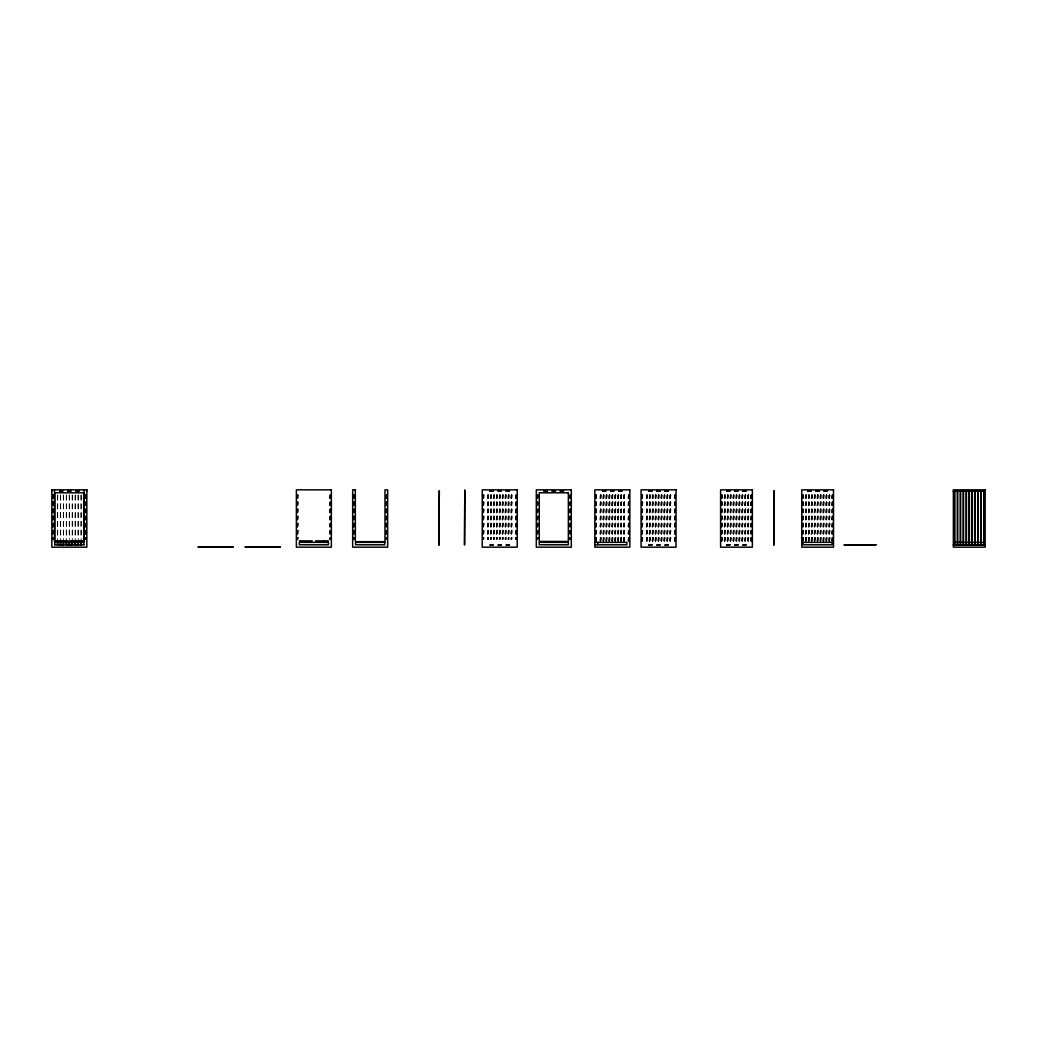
<?xml version="1.0" encoding="UTF-8"?>
<svg xmlns="http://www.w3.org/2000/svg" width="1037" height="1037" viewBox="0 0 1037 1037"><rect width="100%" height="100%" fill="white"/><g stroke="black" fill="none" stroke-linecap="round" stroke-linejoin="round"><path stroke-width="0.75" stroke-dasharray="5 3.75" d="M81.223 495.064L81.223 539.279M80.964 495.064L80.964 539.279M78.281 495.064L78.281 539.279M78.021 495.064L78.021 539.279M75.338 495.064L75.338 539.279M75.092 495.064L75.092 539.279M72.409 495.064L72.409 539.279M72.149 495.064L72.149 539.279M69.466 495.064L69.466 539.279M69.207 495.064L69.207 539.279M66.537 495.064L66.537 539.279M66.277 495.064L66.277 539.279M63.594 495.064L63.594 539.279M63.335 495.064L63.335 539.279M60.664 495.064L60.664 539.279M60.405 495.064L60.405 539.279M57.722 495.064L57.722 539.279M57.463 495.064L57.463 539.279"/><path stroke-width="1.5" d="M51.85 490.929L51.85 489.853L86.836 489.853L86.836 547.173L51.85 547.173L51.85 489.853M86.836 490.929L86.836 489.853M464.796 490.929L464.537 545.034L464.796 489.827M953.379 490.929L985.15 490.929M953.379 491.188L985.15 491.188M54.792 540.886L67.729 540.886M70.944 540.886L83.893 540.886M299.317 540.886L312.267 540.886M315.481 540.886L328.431 540.886M594.849 542.364L626.905 542.364L626.905 544.775L594.849 544.775M954.714 542.364L983.815 542.364M54.611 544.775L84.075 544.775M953.379 544.775L985.15 544.775M953.379 545.034L985.15 545.034M984.074 491.188L984.074 545.034M983.815 491.188L983.815 545.034M981.145 491.188L981.145 545.034M980.885 491.188L980.885 545.034M978.202 491.188L978.202 545.034M977.943 491.188L977.943 545.034M975.273 491.188L975.273 545.034M975.013 491.188L975.013 545.034M972.33 491.188L972.33 545.034M972.071 491.188L972.071 545.034M969.401 491.188L969.401 545.034M969.141 491.188L969.141 545.034M966.458 491.188L966.458 545.034M966.199 491.188L966.199 545.034M963.516 491.188L963.516 545.034M963.269 491.188L963.269 545.034M960.586 491.188L960.586 545.034M960.327 491.188L960.327 545.034M957.644 491.188L957.644 545.034M957.384 491.188L957.384 545.034M954.714 491.188L954.714 545.034M954.455 491.188L954.455 544.775M597.792 542.364L597.792 544.775M323.557 540.886L323.557 541.56M84.166 489.853L84.166 541.69L54.52 541.69L54.52 489.853M83.893 544.775L83.893 542.364L54.792 542.364L54.792 544.775M81.223 541.431L81.223 545.034M80.964 541.431L80.964 545.034M79.032 540.886L79.032 541.56M79.032 544.775L75.818 544.775M78.281 541.431L78.281 545.034M78.021 541.431L78.021 545.034M75.338 541.431L75.338 545.034M75.092 541.431L75.092 545.034M72.409 541.431L72.409 545.034M72.149 541.431L72.149 545.034M70.944 544.775L67.729 544.775M69.466 541.431L69.466 545.034M69.207 541.431L69.207 545.034M66.537 541.431L66.537 545.034M66.277 541.431L66.277 545.034M63.594 541.431L63.594 545.034M63.335 541.431L63.335 545.034M62.868 544.775L59.653 544.775M60.664 541.431L60.664 545.034M60.405 541.431L60.405 545.034M57.722 541.431L57.722 545.034M57.463 541.431L57.463 545.034M331.36 489.853L296.375 489.853L296.375 547.173L331.36 547.173L331.36 489.853M355.341 489.853L352.671 489.853L352.671 547.173L387.657 547.173L387.657 489.853L384.986 489.853L384.986 541.69L355.341 541.69L355.341 489.853M517.23 489.853L482.244 489.853L482.244 547.173L517.23 547.173L517.23 489.853M571.296 489.853L536.31 489.853L536.31 547.173L571.296 547.173L571.296 489.853M629.835 489.853L594.849 489.853L594.849 547.173L629.835 547.173L629.835 489.853M676.046 489.853L641.073 489.853L641.073 547.173L676.046 547.173L676.046 489.853M752.369 489.853L720.598 489.853L720.598 547.173L752.369 547.173L752.369 489.853M833.515 489.853L801.757 489.853L801.757 547.173L833.515 547.173L833.515 489.853M985.15 489.853L953.379 489.853L953.379 547.173L985.15 547.173L985.15 489.853M62.855 490.929L59.64 491.188L62.855 490.929M70.944 490.929L67.729 491.188L70.944 490.929M79.032 490.929L75.818 491.188L79.045 490.929M439.299 490.929L439.04 545.034L439.299 490.929M493.262 490.929L490.047 491.188L493.262 490.929M501.351 490.929L498.136 491.188L501.351 490.929M509.426 490.929L506.212 491.188L509.426 490.929M547.316 490.929L544.101 491.188L547.316 490.929M555.417 490.929L552.19 491.188L555.417 490.929M563.506 490.929L560.291 491.188L563.506 490.929M605.867 490.929L602.653 491.188L605.867 490.929M613.956 490.929L610.741 491.188L613.956 490.929M622.031 490.929L618.817 491.188L622.031 490.929M652.092 490.929L648.877 491.188L652.092 490.929M660.167 490.929L656.952 491.188L660.167 490.929M668.243 490.929L665.028 491.188L668.243 490.929M730.009 490.929L726.794 491.188L730.009 490.929M738.085 490.929L734.87 491.188L738.085 490.929M746.173 490.929L742.959 491.188L746.173 490.929M774.056 490.929L773.796 545.034L774.056 490.929M811.167 490.929L807.953 491.188L811.167 490.929M819.243 490.929L816.028 491.188L819.243 490.929M827.319 490.929L824.104 491.188L827.319 490.929M83.893 492.795L54.792 492.795L54.792 541.431L83.893 541.431L83.893 492.795M568.354 492.795L539.253 492.795L539.253 541.431L568.354 541.431L568.354 492.795M53.185 495.064L52.926 498.278L53.185 495.064M85.76 495.064L85.501 498.278L85.76 495.064M297.71 495.064L297.45 498.278L297.71 495.064M330.297 495.064L330.038 498.278L330.297 495.064M353.993 495.064L353.747 498.278L353.993 495.064M386.581 495.064L386.321 498.278L386.581 495.064M483.579 495.064L483.32 498.278L483.579 495.064M488.129 495.064L487.87 498.278L488.129 495.064M491.058 495.064L490.799 498.278L491.058 495.064M494.001 495.064L493.742 498.278L494.001 495.064M496.93 495.064L496.671 498.278L496.93 495.064M499.873 495.064L499.614 498.278L499.873 495.064M502.802 495.064L502.543 498.278L502.802 495.064M505.745 495.064L505.486 498.278L505.745 495.064M508.674 495.064L508.428 498.278L508.674 495.064M511.617 495.064L511.358 498.278L511.617 495.064M516.167 495.064L515.907 498.278L516.167 495.064M537.646 495.064L537.386 498.278L537.646 495.064M570.22 495.064L569.961 498.278L570.22 495.064M596.184 495.064L595.925 498.278L596.184 495.064M600.721 495.064L600.475 498.278L600.721 495.064M603.664 495.064L603.404 498.278L603.664 495.064M606.606 495.064L606.347 498.278L606.606 495.064M609.536 495.064L609.276 498.278L609.536 495.064M612.478 495.064L612.219 498.278L612.478 495.064M615.408 495.064L615.148 498.278L615.408 495.064M618.35 495.064L618.091 498.278L618.35 495.064M621.28 495.064L621.02 498.278L621.28 495.064M624.222 495.064L623.963 498.278L624.222 495.064M628.759 495.064L628.513 498.278L628.759 495.064M642.396 495.064L642.136 498.278L642.396 495.064M646.945 495.064L646.686 498.278L646.945 495.064M649.875 495.064L649.616 498.278L649.875 495.064M652.817 495.064L652.558 498.278L652.817 495.064M655.747 495.064L655.501 498.278L655.747 495.064M658.689 495.064L658.43 498.278L658.689 495.064M661.619 495.064L661.373 498.278L661.619 495.064M664.561 495.064L664.302 498.278L664.561 495.064M667.504 495.064L667.245 498.278L667.504 495.064M670.433 495.064L670.174 498.278L670.433 495.064M674.983 495.064L674.724 498.278L674.983 495.064M721.921 495.064L721.661 498.278L721.921 495.064M724.863 495.064L724.604 498.278L724.863 495.064M727.793 495.064L727.546 498.278L727.793 495.064M730.735 495.064L730.476 498.278L730.735 495.064M733.677 495.064L733.418 498.278L733.677 495.064M736.607 495.064L736.348 498.278L736.607 495.064M739.55 495.064L739.29 498.278L739.55 495.064M742.479 495.064L742.22 498.278L742.479 495.064M745.422 495.064L745.162 498.278L745.422 495.064M748.351 495.064L748.092 498.278L748.351 495.064M751.294 495.064L751.034 498.278L751.294 495.064M803.079 495.064L802.819 498.278L803.079 495.064M806.021 495.064L805.762 498.278L806.021 495.064M808.951 495.064L808.691 498.278L808.951 495.064M811.893 495.064L811.634 498.278L811.893 495.064M814.823 495.064L814.576 498.278L814.823 495.064M817.765 495.064L817.506 498.278L817.765 495.064M820.695 495.064L820.448 498.278L820.695 495.064M823.637 495.064L823.378 498.278L823.637 495.064M826.58 495.064L826.32 498.278L826.58 495.064M829.509 495.064L829.25 498.278L829.509 495.064M832.452 495.064L832.192 498.278L832.452 495.064M53.185 502.167L52.926 505.382L53.185 502.167M85.76 502.167L85.501 505.382L85.76 502.167M297.71 502.167L297.45 505.382L297.71 502.167M330.297 502.167L330.038 505.382L330.297 502.167M353.993 502.167L353.747 505.382L353.993 502.167M386.581 502.167L386.321 505.382L386.581 502.167M483.579 502.167L483.32 505.382L483.579 502.167M488.129 502.167L487.87 505.382L488.129 502.167M491.058 502.167L490.799 505.382L491.058 502.167M494.001 502.167L493.742 505.382L494.001 502.167M496.93 502.167L496.671 505.382L496.93 502.167M499.873 502.167L499.614 505.382L499.873 502.167M502.802 502.167L502.543 505.382L502.802 502.167M505.745 502.167L505.486 505.382L505.745 502.167M508.674 502.167L508.428 505.382L508.674 502.167M511.617 502.167L511.358 505.382L511.617 502.167M516.167 502.167L515.907 505.382L516.167 502.167M537.646 502.167L537.386 505.382L537.646 502.167M570.22 502.167L569.961 505.382L570.22 502.167M596.184 502.167L595.925 505.382L596.184 502.167M600.721 502.167L600.475 505.382L600.721 502.167M603.664 502.167L603.404 505.382L603.664 502.167M606.606 502.167L606.347 505.382L606.606 502.167M609.536 502.167L609.276 505.382L609.536 502.167M612.478 502.167L612.219 505.382L612.478 502.167M615.408 502.167L615.148 505.382L615.408 502.167M618.35 502.167L618.091 505.382L618.35 502.167M621.28 502.167L621.02 505.382L621.28 502.167M624.222 502.167L623.963 505.382L624.222 502.167M628.759 502.167L628.513 505.382L628.759 502.167M642.396 502.167L642.136 505.382L642.396 502.167M646.945 502.167L646.686 505.382L646.945 502.167M649.875 502.167L649.616 505.382L649.875 502.167M652.817 502.167L652.558 505.382L652.817 502.167M655.747 502.167L655.501 505.382L655.747 502.167M658.689 502.167L658.43 505.382L658.689 502.167M661.619 502.167L661.373 505.382L661.619 502.167M664.561 502.167L664.302 505.382L664.561 502.167M667.504 502.167L667.245 505.382L667.504 502.167M670.433 502.167L670.174 505.382L670.433 502.167M674.983 502.167L674.724 505.382L674.983 502.167M721.921 502.167L721.661 505.382L721.921 502.167M724.863 502.167L724.604 505.382L724.863 502.167M727.793 502.167L727.546 505.382L727.793 502.167M730.735 502.167L730.476 505.382L730.735 502.167M733.677 502.167L733.418 505.382L733.677 502.167M736.607 502.167L736.348 505.382L736.607 502.167M739.55 502.167L739.29 505.382L739.55 502.167M742.479 502.167L742.22 505.382L742.479 502.167M745.422 502.167L745.162 505.382L745.422 502.167M748.351 502.167L748.092 505.382L748.351 502.167M751.294 502.167L751.034 505.382L751.294 502.167M803.079 502.167L802.819 505.382L803.079 502.167M806.021 502.167L805.762 505.382L806.021 502.167M808.951 502.167L808.691 505.382L808.951 502.167M811.893 502.167L811.634 505.382L811.893 502.167M814.823 502.167L814.576 505.382L814.823 502.167M817.765 502.167L817.506 505.382L817.765 502.167M820.695 502.167L820.448 505.382L820.695 502.167M823.637 502.167L823.378 505.382L823.637 502.167M826.58 502.167L826.32 505.382L826.58 502.167M829.509 502.167L829.25 505.382L829.509 502.167M832.452 502.167L832.192 505.382L832.452 502.167M53.185 509.271L52.926 512.485L53.185 509.271M85.76 509.271L85.501 512.485L85.76 509.271M297.71 509.271L297.45 512.485L297.71 509.271M330.297 509.271L330.038 512.485L330.297 509.271M353.993 509.271L353.747 512.485L353.993 509.271M386.581 509.271L386.321 512.485L386.581 509.271M483.579 509.271L483.32 512.485L483.579 509.271M488.129 509.271L487.87 512.485L488.129 509.271M491.058 509.271L490.799 512.485L491.058 509.271M494.001 509.271L493.742 512.485L494.001 509.271M496.93 509.271L496.671 512.485L496.93 509.271M499.873 509.271L499.614 512.485L499.873 509.271M502.802 509.271L502.543 512.485L502.802 509.271M505.745 509.271L505.486 512.485L505.745 509.271M508.674 509.271L508.428 512.485L508.674 509.271M511.617 509.271L511.358 512.485L511.617 509.271M516.167 509.271L515.907 512.485L516.167 509.271M537.646 509.271L537.386 512.485L537.646 509.271M570.22 509.271L569.961 512.485L570.22 509.271M596.184 509.271L595.925 512.485L596.184 509.271M600.721 509.271L600.475 512.485L600.721 509.271M603.664 509.271L603.404 512.485L603.664 509.271M606.606 509.271L606.347 512.485L606.606 509.271M609.536 509.271L609.276 512.485L609.536 509.271M612.478 509.271L612.219 512.485L612.478 509.271M615.408 509.271L615.148 512.485L615.408 509.271M618.35 509.271L618.091 512.485L618.35 509.271M621.28 509.271L621.02 512.485L621.28 509.271M624.222 509.271L623.963 512.485L624.222 509.271M628.759 509.271L628.513 512.485L628.759 509.271M642.396 509.271L642.136 512.485L642.396 509.271M646.945 509.271L646.686 512.485L646.945 509.271M649.875 509.271L649.616 512.485L649.875 509.271M652.817 509.271L652.558 512.485L652.817 509.271M655.747 509.271L655.501 512.485L655.747 509.271M658.689 509.271L658.43 512.485L658.689 509.271M661.619 509.271L661.373 512.485L661.619 509.271M664.561 509.271L664.302 512.485L664.561 509.271M667.504 509.271L667.245 512.485L667.504 509.271M670.433 509.271L670.174 512.485L670.433 509.271M674.983 509.271L674.724 512.485L674.983 509.271M721.921 509.271L721.661 512.485L721.921 509.271M724.863 509.271L724.604 512.485L724.863 509.271M727.793 509.271L727.546 512.485L727.793 509.271M730.735 509.271L730.476 512.485L730.735 509.271M733.677 509.271L733.418 512.485L733.677 509.271M736.607 509.271L736.348 512.485L736.607 509.271M739.55 509.271L739.29 512.485L739.55 509.271M742.479 509.271L742.22 512.485L742.479 509.271M745.422 509.271L745.162 512.485L745.422 509.271M748.351 509.271L748.092 512.485L748.351 509.271M751.294 509.271L751.034 512.485L751.294 509.271M803.079 509.271L802.819 512.485L803.079 509.271M806.021 509.271L805.762 512.485L806.021 509.271M808.951 509.271L808.691 512.485L808.951 509.271M811.893 509.271L811.634 512.485L811.893 509.271M814.823 509.271L814.576 512.485L814.823 509.271M817.765 509.271L817.506 512.485L817.765 509.271M820.695 509.271L820.448 512.485L820.695 509.271M823.637 509.271L823.378 512.485L823.637 509.271M826.58 509.271L826.32 512.485L826.58 509.271M829.509 509.271L829.25 512.485L829.509 509.271M832.452 509.271L832.192 512.485L832.452 509.271M53.185 516.374L52.926 519.589L53.185 516.374M85.76 516.374L85.501 519.589L85.76 516.374M297.71 516.374L297.45 519.589L297.71 516.374M330.297 516.374L330.038 519.589L330.297 516.374M353.993 516.374L353.747 519.589L353.993 516.374M386.581 516.374L386.321 519.589L386.581 516.374M483.579 516.374L483.32 519.589L483.579 516.374M488.129 516.374L487.87 519.589L488.129 516.374M491.058 516.374L490.799 519.589L491.058 516.374M494.001 516.374L493.742 519.589L494.001 516.374M496.93 516.374L496.671 519.589L496.93 516.374M499.873 516.374L499.614 519.589L499.873 516.374M502.802 516.374L502.543 519.589L502.802 516.374M505.745 516.374L505.486 519.589L505.745 516.374M508.674 516.374L508.428 519.589L508.674 516.374M511.617 516.374L511.358 519.589L511.617 516.374M516.167 516.374L515.907 519.589L516.167 516.374M537.646 516.374L537.386 519.589L537.646 516.374M570.22 516.374L569.961 519.589L570.22 516.374M596.184 516.374L595.925 519.589L596.184 516.374M600.721 516.374L600.475 519.589L600.721 516.374M603.664 516.374L603.404 519.589L603.664 516.374M606.606 516.374L606.347 519.589L606.606 516.374M609.536 516.374L609.276 519.589L609.536 516.374M612.478 516.374L612.219 519.589L612.478 516.374M615.408 516.374L615.148 519.589L615.408 516.374M618.35 516.374L618.091 519.589L618.35 516.374M621.28 516.374L621.02 519.589L621.28 516.374M624.222 516.374L623.963 519.589L624.222 516.374M628.759 516.374L628.513 519.589L628.759 516.374M642.396 516.374L642.136 519.589L642.396 516.374M646.945 516.374L646.686 519.589L646.945 516.374M649.875 516.374L649.616 519.589L649.875 516.374M652.817 516.374L652.558 519.589L652.817 516.374M655.747 516.374L655.501 519.589L655.747 516.374M658.689 516.374L658.43 519.589L658.689 516.374M661.619 516.374L661.373 519.589L661.619 516.374M664.561 516.374L664.302 519.589L664.561 516.374M667.504 516.374L667.245 519.589L667.504 516.374M670.433 516.374L670.174 519.589L670.433 516.374M674.983 516.374L674.724 519.589L674.983 516.374M721.921 516.374L721.661 519.589L721.921 516.374M724.863 516.374L724.604 519.589L724.863 516.374M727.793 516.374L727.546 519.589L727.793 516.374M730.735 516.374L730.476 519.589L730.735 516.374M733.677 516.374L733.418 519.589L733.677 516.374M736.607 516.374L736.348 519.589L736.607 516.374M739.55 516.374L739.29 519.589L739.55 516.374M742.479 516.374L742.22 519.589L742.479 516.374M745.422 516.374L745.162 519.589L745.422 516.374M748.351 516.374L748.092 519.589L748.351 516.374M751.294 516.374L751.034 519.589L751.294 516.374M803.079 516.374L802.819 519.589L803.079 516.374M806.021 516.374L805.762 519.589L806.021 516.374M808.951 516.374L808.691 519.589L808.951 516.374M811.893 516.374L811.634 519.589L811.893 516.374M814.823 516.374L814.576 519.589L814.823 516.374M817.765 516.374L817.506 519.589L817.765 516.374M820.695 516.374L820.448 519.589L820.695 516.374M823.637 516.374L823.378 519.589L823.637 516.374M826.58 516.374L826.32 519.589L826.58 516.374M829.509 516.374L829.25 519.589L829.509 516.374M832.452 516.374L832.192 519.589L832.452 516.374M53.185 523.465L52.926 526.679L53.185 523.465M85.76 523.465L85.501 526.679L85.76 523.465M297.71 523.465L297.45 526.679L297.71 523.465M330.297 523.465L330.038 526.679L330.297 523.465M353.993 523.465L353.747 526.679L353.993 523.465M386.581 523.465L386.321 526.679L386.581 523.465M483.579 523.465L483.32 526.679L483.579 523.465M488.129 523.465L487.87 526.679L488.129 523.465M491.058 523.465L490.799 526.679L491.058 523.465M494.001 523.465L493.742 526.679L494.001 523.465M496.93 523.465L496.671 526.679L496.93 523.465M499.873 523.465L499.614 526.679L499.873 523.465M502.802 523.465L502.543 526.679L502.802 523.465M505.745 523.465L505.486 526.679L505.745 523.465M508.674 523.465L508.428 526.679L508.674 523.465M511.617 523.465L511.358 526.679L511.617 523.465M516.167 523.465L515.907 526.679L516.167 523.465M537.646 523.465L537.386 526.679L537.646 523.465M570.22 523.465L569.961 526.679L570.22 523.465M596.184 523.465L595.925 526.679L596.184 523.465M600.721 523.465L600.475 526.679L600.721 523.465M603.664 523.465L603.404 526.679L603.664 523.465M606.606 523.465L606.347 526.679L606.606 523.465M609.536 523.465L609.276 526.679L609.536 523.465M612.478 523.465L612.219 526.679L612.478 523.465M615.408 523.465L615.148 526.679L615.408 523.465M618.35 523.465L618.091 526.679L618.35 523.465M621.28 523.465L621.02 526.679L621.28 523.465M624.222 523.465L623.963 526.679L624.222 523.465M628.759 523.465L628.513 526.679L628.759 523.465M642.396 523.465L642.136 526.679L642.396 523.465M646.945 523.465L646.686 526.679L646.945 523.465M649.875 523.465L649.616 526.679L649.875 523.465M652.817 523.465L652.558 526.679L652.817 523.465M655.747 523.465L655.501 526.679L655.747 523.465M658.689 523.465L658.43 526.679L658.689 523.465M661.619 523.465L661.373 526.679L661.619 523.465M664.561 523.465L664.302 526.679L664.561 523.465M667.504 523.465L667.245 526.679L667.504 523.465M670.433 523.465L670.174 526.679L670.433 523.465M674.983 523.465L674.724 526.679L674.983 523.465M721.921 523.465L721.661 526.679L721.921 523.465M724.863 523.465L724.604 526.679L724.863 523.465M727.793 523.465L727.546 526.679L727.793 523.465M730.735 523.465L730.476 526.679L730.735 523.465M733.677 523.465L733.418 526.679L733.677 523.465M736.607 523.465L736.348 526.679L736.607 523.465M739.55 523.465L739.29 526.679L739.55 523.465M742.479 523.465L742.22 526.679L742.479 523.465M745.422 523.465L745.162 526.679L745.422 523.465M748.351 523.465L748.092 526.679L748.351 523.465M751.294 523.465L751.034 526.679L751.294 523.465M803.079 523.465L802.819 526.679L803.079 523.465M806.021 523.465L805.762 526.679L806.021 523.465M808.951 523.465L808.691 526.679L808.951 523.465M811.893 523.465L811.634 526.679L811.893 523.465M814.823 523.465L814.576 526.679L814.823 523.465M817.765 523.465L817.506 526.679L817.765 523.465M820.695 523.465L820.448 526.679L820.695 523.465M823.637 523.465L823.378 526.679L823.637 523.465M826.58 523.465L826.32 526.679L826.58 523.465M829.509 523.465L829.25 526.679L829.509 523.465M832.452 523.465L832.192 526.679L832.452 523.465M53.185 530.568L52.926 533.783L53.185 530.568M85.76 530.568L85.501 533.783L85.76 530.568M297.71 530.568L297.45 533.783L297.71 530.568M330.297 530.568L330.038 533.783L330.297 530.568M353.993 530.568L353.747 533.783L353.993 530.568M386.581 530.568L386.321 533.783L386.581 530.568M483.579 530.568L483.32 533.783L483.579 530.568M488.129 530.568L487.87 533.783L488.129 530.568M491.058 530.568L490.799 533.783L491.058 530.568M494.001 530.568L493.742 533.783L494.001 530.568M496.93 530.568L496.671 533.783L496.93 530.568M499.873 530.568L499.614 533.783L499.873 530.568M502.802 530.568L502.543 533.783L502.802 530.568M505.745 530.568L505.486 533.783L505.745 530.568M508.674 530.568L508.428 533.783L508.674 530.568M511.617 530.568L511.358 533.783L511.617 530.568M516.167 530.568L515.907 533.783L516.167 530.568M537.646 530.568L537.386 533.783L537.646 530.568M570.22 530.568L569.961 533.783L570.22 530.568M596.184 530.568L595.925 533.783L596.184 530.568M600.721 530.568L600.475 533.783L600.721 530.568M603.664 530.568L603.404 533.783L603.664 530.568M606.606 530.568L606.347 533.783L606.606 530.568M609.536 530.568L609.276 533.783L609.536 530.568M612.478 530.568L612.219 533.783L612.478 530.568M615.408 530.568L615.148 533.783L615.408 530.568M618.35 530.568L618.091 533.783L618.35 530.568M621.28 530.568L621.02 533.783L621.28 530.568M624.222 530.568L623.963 533.783L624.222 530.568M628.759 530.568L628.513 533.783L628.759 530.568M642.396 530.568L642.136 533.783L642.396 530.568M646.945 530.568L646.686 533.783L646.945 530.568M649.875 530.568L649.616 533.783L649.875 530.568M652.817 530.568L652.558 533.783L652.817 530.568M655.747 530.568L655.501 533.783L655.747 530.568M658.689 530.568L658.43 533.783L658.689 530.568M661.619 530.568L661.373 533.783L661.619 530.568M664.561 530.568L664.302 533.783L664.561 530.568M667.504 530.568L667.245 533.783L667.504 530.568M670.433 530.568L670.174 533.783L670.433 530.568M674.983 530.568L674.724 533.783L674.983 530.568M721.921 530.568L721.661 533.783L721.921 530.568M724.863 530.568L724.604 533.783L724.863 530.568M727.793 530.568L727.546 533.783L727.793 530.568M730.735 530.568L730.476 533.783L730.735 530.568M733.677 530.568L733.418 533.783L733.677 530.568M736.607 530.568L736.348 533.783L736.607 530.568M739.55 530.568L739.29 533.783L739.55 530.568M742.479 530.568L742.22 533.783L742.479 530.568M745.422 530.568L745.162 533.783L745.422 530.568M748.351 530.568L748.092 533.783L748.351 530.568M751.294 530.568L751.034 533.783L751.294 530.568M803.079 530.568L802.819 533.783L803.079 530.568M806.021 530.568L805.762 533.783L806.021 530.568M808.951 530.568L808.691 533.783L808.951 530.568M811.893 530.568L811.634 533.783L811.893 530.568M814.823 530.568L814.576 533.783L814.823 530.568M817.765 530.568L817.506 533.783L817.765 530.568M820.695 530.568L820.448 533.783L820.695 530.568M823.637 530.568L823.378 533.783L823.637 530.568M826.58 530.568L826.32 533.783L826.58 530.568M829.509 530.568L829.25 533.783L829.509 530.568M832.452 530.568L832.192 533.783L832.452 530.568M53.185 537.672L52.926 539.279L53.185 537.672M85.76 537.672L85.501 539.279L85.76 537.672M297.71 537.672L297.45 539.279L297.71 537.672M330.297 537.672L330.038 539.279L330.297 537.672M353.993 537.672L353.747 539.279L353.993 537.672M386.581 537.672L386.321 539.279L386.581 537.672M483.579 537.672L483.32 539.279L483.579 537.672M488.129 537.672L487.87 539.279L488.129 537.672M491.058 537.672L490.799 539.279L491.058 537.672M494.001 537.672L493.742 539.279L494.001 537.672M496.93 537.672L496.671 539.279L496.93 537.672M499.873 537.672L499.614 539.279L499.873 537.672M502.802 537.672L502.543 539.279L502.802 537.672M505.745 537.672L505.486 539.279L505.745 537.672M508.674 537.672L508.428 539.279L508.674 537.672M511.617 537.672L511.358 539.279L511.617 537.672M516.167 537.672L515.907 539.279L516.167 537.672M537.646 537.672L537.386 539.279L537.646 537.672M570.22 537.672L569.961 539.279L570.22 537.672M596.184 537.672L595.925 540.886L596.184 537.672M600.721 537.672L600.475 540.886L600.721 537.672M603.664 537.672L603.404 540.886L603.664 537.672M606.606 537.672L606.347 540.886L606.606 537.672M609.536 537.672L609.276 540.886L609.536 537.672M612.478 537.672L612.219 540.886L612.478 537.672M615.408 537.672L615.148 540.886L615.408 537.672M618.35 537.672L618.091 540.886L618.35 537.672M621.28 537.672L621.02 540.886L621.28 537.672M624.222 537.672L623.963 540.886L624.222 537.672M628.759 537.672L628.513 540.886L628.759 537.672M642.396 537.672L642.136 540.886L642.396 537.672M646.945 537.672L646.686 540.886L646.945 537.672M649.875 537.672L649.616 540.886L649.875 537.672M652.817 537.672L652.558 540.886L652.817 537.672M655.747 537.672L655.501 540.886L655.747 537.672M658.689 537.672L658.43 540.886L658.689 537.672M661.619 537.672L661.373 540.886L661.619 537.672M664.561 537.672L664.302 540.886L664.561 537.672M667.504 537.672L667.245 540.886L667.504 537.672M670.433 537.672L670.174 540.886L670.433 537.672M674.983 537.672L674.724 540.886L674.983 537.672M721.921 537.672L721.661 540.886L721.921 537.672M724.863 537.672L724.604 540.886L724.863 537.672M727.793 537.672L727.546 540.886L727.793 537.672M730.735 537.672L730.476 540.886L730.735 537.672M733.677 537.672L733.418 540.886L733.677 537.672M736.607 537.672L736.348 540.886L736.607 537.672M739.55 537.672L739.29 540.886L739.55 537.672M742.479 537.672L742.22 540.886L742.479 537.672M745.422 537.672L745.162 540.886L745.422 537.672M748.351 537.672L748.092 540.886L748.351 537.672M751.294 537.672L751.034 540.886L751.294 537.672M803.079 537.672L802.819 540.886L803.079 537.672M806.021 537.672L805.762 540.886L806.021 537.672M808.951 537.672L808.691 540.886L808.951 537.672M811.893 537.672L811.634 540.886L811.893 537.672M814.823 537.672L814.576 540.886L814.823 537.672M817.765 537.672L817.506 540.886L817.765 537.672M820.695 537.672L820.448 540.886L820.695 537.672M823.637 537.672L823.378 540.886L823.637 537.672M826.58 537.672L826.32 540.886L826.58 537.672M829.509 537.672L829.25 540.886L829.509 537.672M832.452 537.672L832.192 540.886L832.452 537.672M328.431 542.364L299.317 542.364L299.317 544.775L328.431 544.775L328.431 542.364M384.714 542.364L355.6 542.364L355.6 544.775L384.714 544.775L384.714 542.364M568.354 542.364L539.253 542.364L539.253 544.775L568.354 544.775L568.354 542.364M832.192 542.364L803.079 542.364L803.079 544.775L832.192 544.775L832.192 542.364M493.262 544.775L490.047 545.034L493.262 544.775M501.351 544.775L498.136 545.034L501.351 544.775M509.426 544.775L506.212 545.034L509.426 544.775M652.092 544.775L648.877 545.034L652.092 544.775M660.167 544.775L656.952 545.034L660.167 544.775M668.243 544.775L665.028 545.034L668.243 544.775M730.009 544.775L726.794 545.034L730.009 544.775M738.085 544.775L734.87 545.034L738.085 544.775M746.173 544.775L742.959 545.034L746.173 544.775M876.006 544.775L844.235 545.034L876.006 544.775M233.144 546.914L198.171 547.173L233.144 546.914M280.21 546.914L245.225 547.173L280.21 546.914"/></g></svg>
